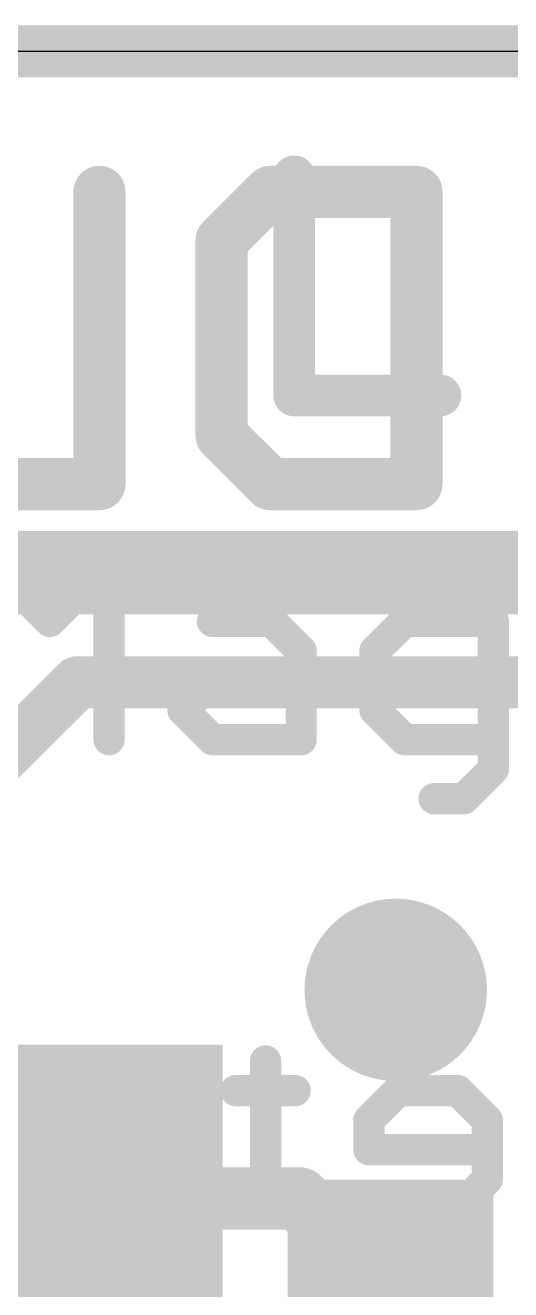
# Model space of a CAD drawing. Extents: x -0.1 to 25.5, y -0.1 to 17.9.
# Drawn here: x 8.61 to 10.97, y 11.75 to 17.91 of the extents above; entities that cross this region are included whole.
import ezdxf

# ---------------------------------------------------------------- set-up
doc = ezdxf.new("R2010")
doc.units = 0
for name, color, linetype in [('1', 12, 'CONTINUOUS'), ('16', 5, 'CONTINUOUS'), ('18', 110, 'CONTINUOUS'), ('20', 53, 'CONTINUOUS'), ('21', 40, 'CONTINUOUS'), ('22', 6, 'CONTINUOUS')]:
    doc.layers.add(name, color=color, linetype=linetype)

# ---------------------------------------------------------------- blocks, each defined once
blk = doc.blocks.new('RECT')
blk.add_solid([(-0.5, -0.5), (0.5, -0.5), (-0.5, 0.5), (0.5, 0.5)])
blk = doc.blocks.new('ROUNDV')
at = {"const_width": 0.5}
blk.add_lwpolyline([(0, -0.25, 1), (0, 0.25, 1), (0, -0.25)], format="xyb", dxfattribs=at)

msp = doc.modelspace()

# ---------------------------------------------------------------- linework, layer by layer
at = {"layer": '1'}
for points, const_width in [([(0, 17.78), (25.4, 17.78)], 0.254), ([(9.9432, 12.192), (8.951, 12.192)], 0.3048), ([(10.3886, 11.7466), (9.9432, 12.192)], 0.3048)]:
    msp.add_lwpolyline(points, dxfattribs=dict(at, const_width=const_width))
at = {"layer": '1', "const_width": 0.1524}
for points in [[(8.951, 12.2682, 1), (8.951, 12.1158)], [(9.9971, 12.2459, 1), (9.8893, 12.1381)], [(9.9432, 12.1158, 1), (9.9432, 12.2682)], [(10.3347, 11.6927, 1), (10.4425, 11.8005)]]:
    msp.add_lwpolyline(points, format="xyb", dxfattribs=at)
at = {"layer": '16'}
for points, const_width in [([(0, 17.78), (25.4, 17.78)], 0.254), ([(8.128, 15.24), (16.51, 15.24)], 0.4064), ([(8.8646, 14.7066), (8.128, 13.97)], 0.254), ([(8.8646, 14.7066), (14.3764, 14.7066)], 0.254)]:
    msp.add_lwpolyline(points, dxfattribs=dict(at, const_width=const_width))
at = {"layer": '16', "const_width": 0.127}
for points in [[(8.8646, 14.7701, 1), (8.8646, 14.6431)], [(8.9095, 14.6617, 1), (8.8197, 14.7515)]]:
    msp.add_lwpolyline(points, format="xyb", dxfattribs=at)
at = {"layer": '20'}
msp.add_line((22.86, 17.78), (2.54, 17.78), dxfattribs=at)
at = {"layer": '21'}
for points, const_width in [([(9.9196, 17.1713), (9.9196, 16.1036)], 0.2032), ([(9.9196, 16.1036), (10.6314, 16.1036)], 0.2032), ([(8.4419, 15.2915), (8.73, 15.0034)], 0.1524), ([(8.73, 15.0034), (9.0181, 15.2915)], 0.1524), ([(9.0181, 15.2915), (9.0181, 14.4272)], 0.1524), ([(9.5215, 15.0034), (9.8096, 15.0034)], 0.1524), ([(9.8096, 15.0034), (9.9536, 14.8594)], 0.1524), ([(10.457, 15.0034), (10.3129, 14.8594)], 0.1524), ([(10.8891, 15.0034), (10.457, 15.0034)], 0.1524), ([(10.8891, 14.2831), (10.8891, 15.0034)], 0.1524), ([(9.9536, 14.8594), (9.9536, 14.4272)], 0.1524), ([(10.3129, 14.8594), (10.3129, 14.5713)], 0.1524), ([(9.3774, 14.5713), (9.5215, 14.7153)], 0.1524), ([(9.5215, 14.7153), (9.9536, 14.7153)], 0.1524), ([(9.5215, 14.4272), (9.3774, 14.5713)], 0.1524), ([(10.3129, 14.5713), (10.457, 14.4272)], 0.1524), ([(9.9536, 14.4272), (9.5215, 14.4272)], 0.1524), ([(10.457, 14.4272), (10.8891, 14.4272)], 0.1524), ([(10.7451, 14.1391), (10.8891, 14.2831)], 0.1524), ([(10.601, 14.1391), (10.7451, 14.1391)], 0.1524)]:
    msp.add_lwpolyline(points, dxfattribs=dict(at, const_width=const_width))
for points, const_width in [([(9.9704, 17.1713, 1), (9.8688, 17.1713)], 0.1016), ([(9.9196, 16.1544, 1), (9.9196, 16.0528)], 0.1016), ([(10.6314, 16.0528, 1), (10.6314, 16.1544)], 0.1016), ([(9.8688, 16.1036, 1), (9.9704, 16.1036)], 0.1016), ([(9.0562, 15.2915, 1), (8.98, 15.2915)], 0.0762), ([(9.0451, 15.2646, 1), (8.9912, 15.3185)], 0.0762), ([(8.7031, 15.0304, 1), (8.7569, 14.9765)], 0.0762), ([(8.7031, 14.9765, 1), (8.7569, 15.0304)], 0.0762), ([(9.5215, 15.0415, 1), (9.5215, 14.9653)], 0.0762), ([(9.8365, 15.0304, 1), (9.7826, 14.9765)], 0.0762), ([(9.8096, 14.9653, 1), (9.8096, 15.0415)], 0.0762), ([(10.457, 15.0415, 1), (10.457, 14.9653)], 0.0762), ([(10.4839, 14.9765, 1), (10.43, 15.0304)], 0.0762), ([(10.9272, 15.0034, 1), (10.851, 15.0034)], 0.0762), ([(10.8891, 14.9653, 1), (10.8891, 15.0415)], 0.0762), ([(9.9917, 14.8594, 1), (9.9155, 14.8594)], 0.0762), ([(9.9267, 14.8324, 1), (9.9806, 14.8863)], 0.0762), ([(10.351, 14.8594, 1), (10.2748, 14.8594)], 0.0762), ([(10.286, 14.8863, 1), (10.3399, 14.8324)], 0.0762), ([(9.5215, 14.7534, 1), (9.5215, 14.6772)], 0.0762), ([(9.5484, 14.6884, 1), (9.4945, 14.7423)], 0.0762), ([(9.9536, 14.6772, 1), (9.9536, 14.7534)], 0.0762), ([(9.4043, 14.5982, 1), (9.3505, 14.5443)], 0.0762), ([(9.3505, 14.5982, 1), (9.4043, 14.5443)], 0.0762), ([(10.3399, 14.5982, 1), (10.286, 14.5443)], 0.0762), ([(10.2748, 14.5713, 1), (10.351, 14.5713)], 0.0762), ([(9.5215, 14.4653, 1), (9.5215, 14.3891)], 0.0762), ([(9.4945, 14.4003, 1), (9.5484, 14.4541)], 0.0762), ([(9.9536, 14.3891, 1), (9.9536, 14.4653)], 0.0762), ([(10.457, 14.4653, 1), (10.457, 14.3891)], 0.0762), ([(10.43, 14.4003, 1), (10.4839, 14.4541)], 0.0762), ([(10.8891, 14.3891, 1), (10.8891, 14.4653)], 0.0762), ([(8.98, 14.4272, 1), (9.0562, 14.4272)], 0.0762), ([(9.9155, 14.4272, 1), (9.9917, 14.4272)], 0.0762), ([(10.9161, 14.2562, 1), (10.8622, 14.3101)], 0.0762), ([(10.851, 14.2831, 1), (10.9272, 14.2831)], 0.0762), ([(10.601, 14.1772, 1), (10.601, 14.101)], 0.0762), ([(10.7181, 14.166, 1), (10.772, 14.1121)], 0.0762), ([(10.7451, 14.101, 1), (10.7451, 14.1772)], 0.0762)]:
    msp.add_lwpolyline(points, format="xyb", dxfattribs=dict(at, const_width=const_width))
at = {"layer": '22'}
for points, const_width in [([(8.9713, 17.0954), (8.9713, 15.6718)], 0.254), ([(9.5658, 16.8581), (9.8031, 17.0954)], 0.254), ([(9.8031, 17.0954), (10.5149, 17.0954)], 0.254), ([(10.5149, 17.0954), (10.5149, 15.6718)], 0.254), ([(9.5658, 15.9091), (9.5658, 16.8581)], 0.254), ([(9.8031, 15.6718), (9.5658, 15.9091)], 0.254), ([(8.9713, 15.6718), (8.0222, 15.6718)], 0.254), ([(10.5149, 15.6718), (9.8031, 15.6718)], 0.254), ([(9.7801, 12.8615), (9.7801, 12.2853)], 0.1524), ([(8.7242, 12.5734), (8.8683, 12.7174)], 0.1524), ([(8.8683, 12.7174), (9.1564, 12.7174)], 0.1524), ([(9.1564, 12.7174), (9.3005, 12.5734)], 0.1524), ([(9.9241, 12.7174), (9.636, 12.7174)], 0.1524), ([(10.4275, 12.7174), (10.2834, 12.5734)], 0.1524), ([(10.7156, 12.7174), (10.4275, 12.7174)], 0.1524), ([(10.8597, 12.5734), (10.7156, 12.7174)], 0.1524), ([(8.7242, 12.2853), (8.7242, 12.5734)], 0.1524), ([(9.3005, 12.5734), (9.3005, 12.2853)], 0.1524), ([(10.2834, 12.5734), (10.2834, 12.4293)], 0.1524), ([(10.8597, 12.2853), (10.8597, 12.5734)], 0.1524), ([(10.2834, 12.4293), (10.8597, 12.4293)], 0.1524), ([(8.8683, 12.1412), (8.7242, 12.2853)], 0.1524), ([(9.3005, 12.2853), (9.1564, 12.1412)], 0.1524), ([(9.7801, 12.2853), (9.636, 12.1412)], 0.1524), ([(10.7156, 12.1412), (10.8597, 12.2853)], 0.1524), ([(9.1564, 12.1412), (8.8683, 12.1412)], 0.1524), ([(10.4275, 12.1412), (10.7156, 12.1412)], 0.1524)]:
    msp.add_lwpolyline(points, dxfattribs=dict(at, const_width=const_width))
for points, const_width in [([(9.0348, 17.0954, 1), (8.9078, 17.0954)], 0.127), ([(9.8031, 17.1589, 1), (9.8031, 17.0319)], 0.127), ([(9.848, 17.0505, 1), (9.7582, 17.1403)], 0.127), ([(10.5784, 17.0954, 1), (10.4514, 17.0954)], 0.127), ([(10.5149, 17.0319, 1), (10.5149, 17.1589)], 0.127), ([(9.6293, 16.8581, 1), (9.5023, 16.8581)], 0.127), ([(9.5209, 16.903, 1), (9.6107, 16.8132)], 0.127), ([(9.6107, 15.954, 1), (9.5209, 15.8642)], 0.127), ([(9.5023, 15.9091, 1), (9.6293, 15.9091)], 0.127), ([(8.9713, 15.6083, 1), (8.9713, 15.7353)], 0.127), ([(9.8031, 15.7353, 1), (9.8031, 15.6083)], 0.127), ([(9.7582, 15.6269, 1), (9.848, 15.7167)], 0.127), ([(10.5149, 15.6083, 1), (10.5149, 15.7353)], 0.127), ([(8.9078, 15.6718, 1), (9.0348, 15.6718)], 0.127), ([(10.4514, 15.6718, 1), (10.5784, 15.6718)], 0.127), ([(9.8182, 12.8615, 1), (9.742, 12.8615)], 0.0762), ([(8.8683, 12.7555, 1), (8.8683, 12.6793)], 0.0762), ([(8.8952, 12.6905, 1), (8.8413, 12.7444)], 0.0762), ([(9.1833, 12.7444, 1), (9.1295, 12.6905)], 0.0762), ([(9.1564, 12.6793, 1), (9.1564, 12.7555)], 0.0762), ([(9.636, 12.7555, 1), (9.636, 12.6793)], 0.0762), ([(9.9241, 12.6793, 1), (9.9241, 12.7555)], 0.0762), ([(10.4275, 12.7555, 1), (10.4275, 12.6793)], 0.0762), ([(10.4544, 12.6905, 1), (10.4005, 12.7444)], 0.0762), ([(10.7425, 12.7444, 1), (10.6887, 12.6905)], 0.0762), ([(10.7156, 12.6793, 1), (10.7156, 12.7555)], 0.0762), ([(8.7623, 12.5734, 1), (8.6861, 12.5734)], 0.0762), ([(8.6973, 12.6003, 1), (8.7512, 12.5464)], 0.0762), ([(9.3386, 12.5734, 1), (9.2624, 12.5734)], 0.0762), ([(9.2735, 12.5464, 1), (9.3274, 12.6003)], 0.0762), ([(10.3215, 12.5734, 1), (10.2453, 12.5734)], 0.0762), ([(10.2565, 12.6003, 1), (10.3104, 12.5464)], 0.0762), ([(10.8978, 12.5734, 1), (10.8216, 12.5734)], 0.0762), ([(10.8327, 12.5464, 1), (10.8866, 12.6003)], 0.0762), ([(10.2834, 12.4674, 1), (10.2834, 12.3912)], 0.0762), ([(10.8597, 12.3912, 1), (10.8597, 12.4674)], 0.0762), ([(10.2453, 12.4293, 1), (10.3215, 12.4293)], 0.0762), ([(8.7512, 12.3122, 1), (8.6973, 12.2583)], 0.0762), ([(8.6861, 12.2853, 1), (8.7623, 12.2853)], 0.0762), ([(9.2624, 12.2853, 1), (9.3386, 12.2853)], 0.0762), ([(9.3274, 12.2583, 1), (9.2735, 12.3122)], 0.0762), ([(9.742, 12.2853, 1), (9.8182, 12.2853)], 0.0762), ([(9.807, 12.2583, 1), (9.7531, 12.3122)], 0.0762), ([(10.8216, 12.2853, 1), (10.8978, 12.2853)], 0.0762), ([(10.8866, 12.2583, 1), (10.8327, 12.3122)], 0.0762), ([(8.8683, 12.1793, 1), (8.8683, 12.1031)], 0.0762), ([(8.8413, 12.1143, 1), (8.8952, 12.1681)], 0.0762), ([(9.1295, 12.1681, 1), (9.1833, 12.1143)], 0.0762), ([(9.1564, 12.1031, 1), (9.1564, 12.1793)], 0.0762), ([(9.6091, 12.1681, 1), (9.663, 12.1143)], 0.0762), ([(10.4275, 12.1793, 1), (10.4275, 12.1031)], 0.0762), ([(10.6887, 12.1681, 1), (10.7425, 12.1143)], 0.0762), ([(10.7156, 12.1031, 1), (10.7156, 12.1793)], 0.0762)]:
    msp.add_lwpolyline(points, format="xyb", dxfattribs=dict(at, const_width=const_width))

# ---------------------------------------------------------------- block references
at = {"layer": '1', "xscale": 1.24, "yscale": 1.5}
msp.add_blockref('RECT', (8.951, 12.192), dxfattribs=at)
at = {"layer": '1', "xscale": 1.075, "rotation": 90}
msp.add_blockref('RECT', (10.3886, 11.7466), dxfattribs=at)
at = {"layer": '18', "xscale": 0.889, "yscale": 0.889}
msp.add_blockref('ROUNDV', (10.414, 13.208), dxfattribs=at)
msp.add_blockref('ROUNDV', (10.414, 13.208), dxfattribs=at)

doc.saveas('drawing.dxf')
